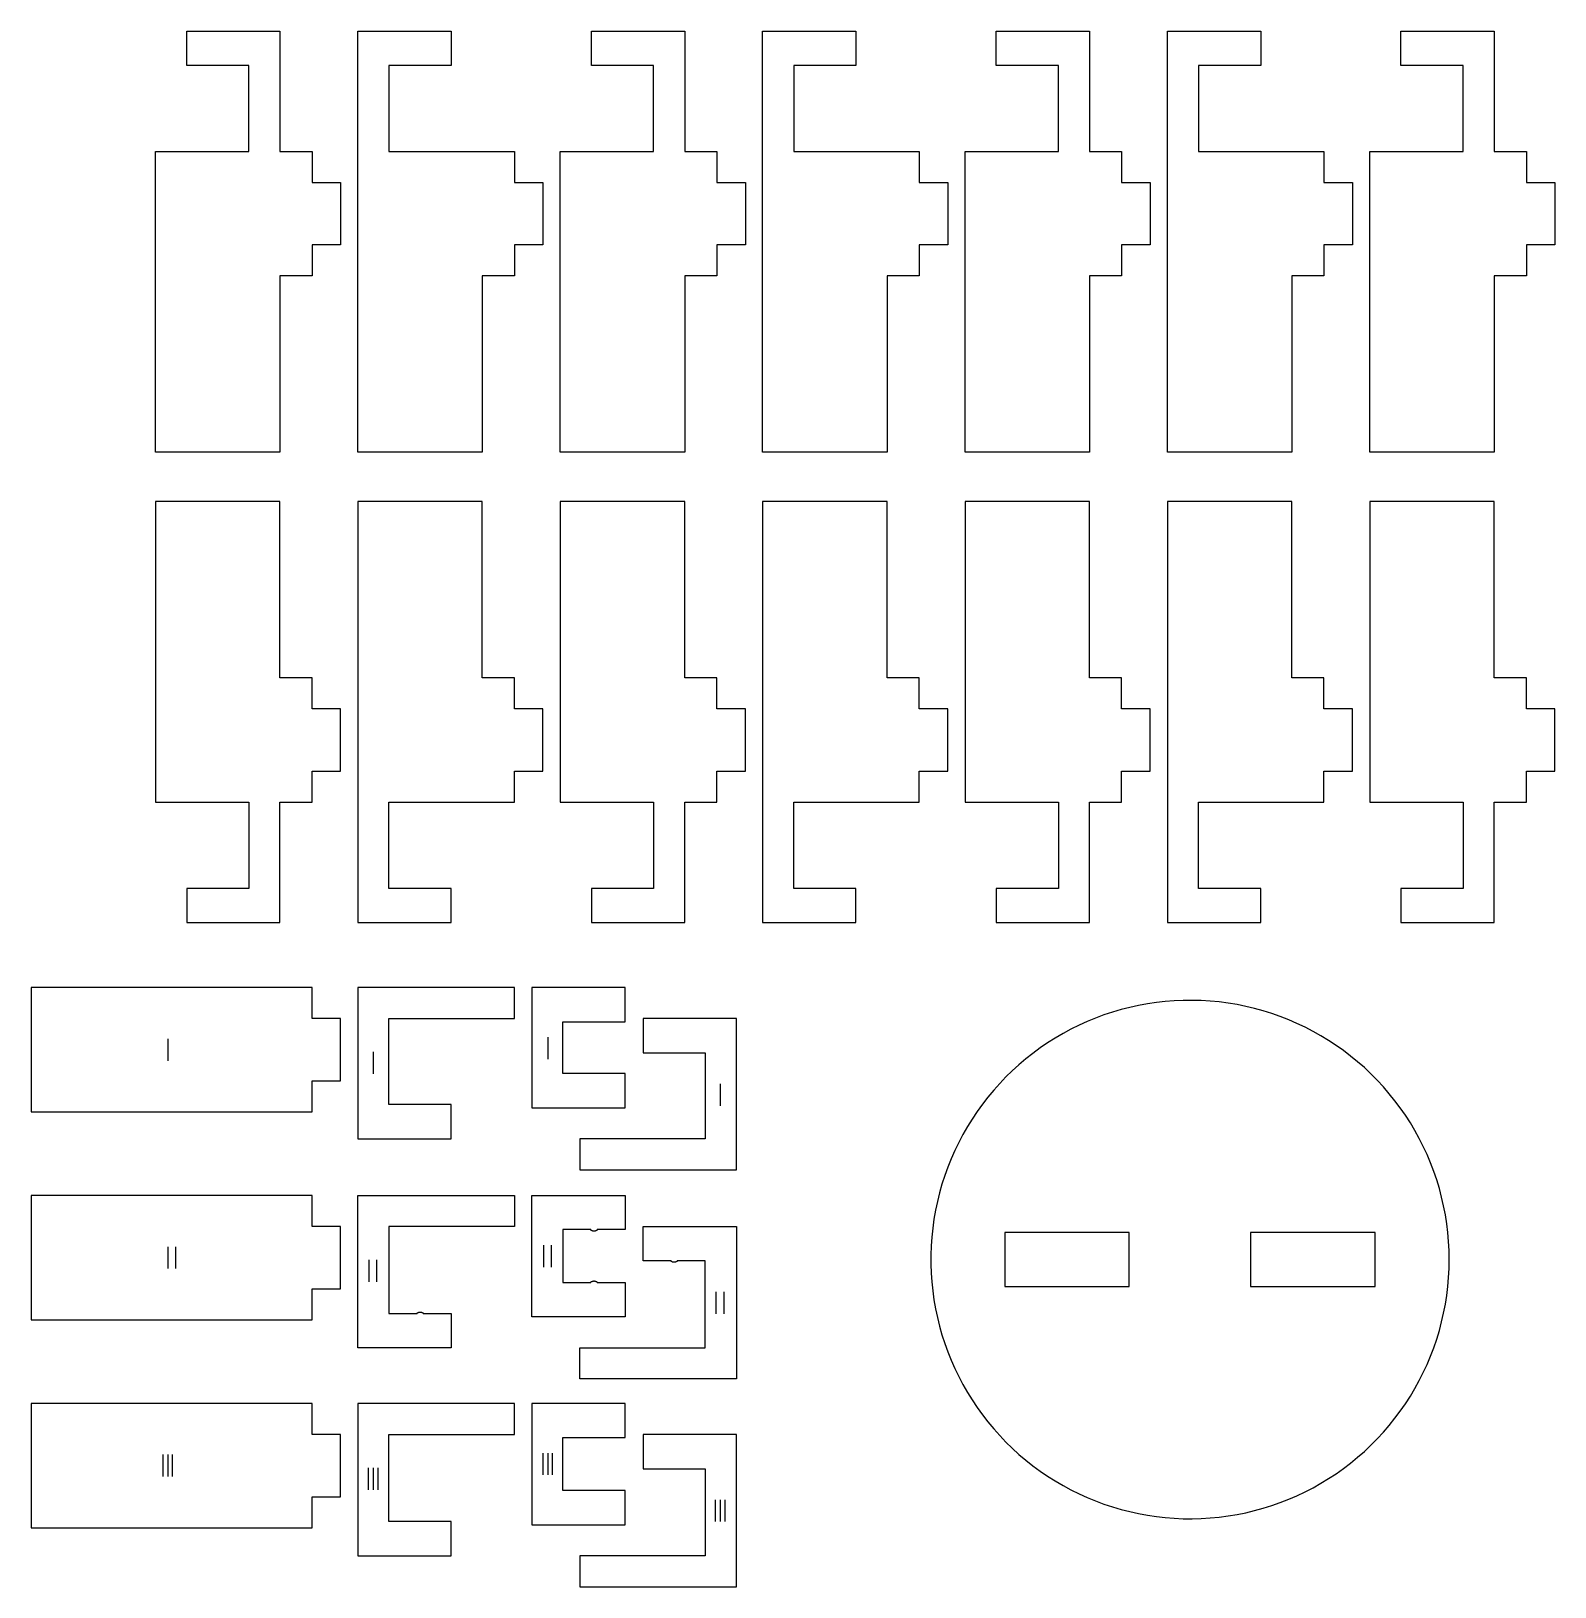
# Model space of a CAD drawing. Header units: metres. Extents: x 335.685 to 335.832, y 792.92 to 793.07.
import ezdxf

# ---------------------------------------------------------------- set-up
doc = ezdxf.new("R2010")
doc.units = ezdxf.units.M
doc.layers.add('Default', color=18, linetype='Continuous', true_color=0x000000)
doc.layers.add('Layer 01', color=12, linetype='Continuous', true_color=0xc80000)

msp = doc.modelspace()

# ---------------------------------------------------------------- linework, layer by layer
at = {"layer": 'Default'}
for points in [[(335.697, 793.02986), (335.697, 793.05886), (335.706, 793.05886), (335.706, 793.06716), (335.7, 793.06716), (335.7, 793.07046), (335.709, 793.07046), (335.709, 793.05886), (335.7121, 793.05886), (335.7121, 793.05586), (335.71485, 793.05586), (335.71485, 793.04986), (335.7121, 793.04986), (335.7121, 793.04686), (335.709, 793.04686), (335.709, 793.02986)], [(335.72851, 793.02986), (335.71651, 793.02986), (335.71651, 793.07046), (335.72551, 793.07046), (335.72551, 793.06716), (335.71951, 793.06716), (335.71951, 793.05886), (335.73161, 793.05886), (335.73161, 793.05586), (335.73436, 793.05586), (335.73436, 793.04986), (335.73161, 793.04986), (335.73161, 793.04686), (335.72851, 793.04686)], [(335.73603, 793.02986), (335.73603, 793.05886), (335.74503, 793.05886), (335.74503, 793.06716), (335.73903, 793.06716), (335.73903, 793.07046), (335.74803, 793.07046), (335.74803, 793.05886), (335.75113, 793.05886), (335.75113, 793.05586), (335.75388, 793.05586), (335.75388, 793.04986), (335.75113, 793.04986), (335.75113, 793.04686), (335.74803, 793.04686), (335.74803, 793.02986)], [(335.76754, 793.02986), (335.75554, 793.02986), (335.75554, 793.07046), (335.76454, 793.07046), (335.76454, 793.06716), (335.75854, 793.06716), (335.75854, 793.05886), (335.77064, 793.05886), (335.77064, 793.05586), (335.77339, 793.05586), (335.77339, 793.04986), (335.77064, 793.04986), (335.77064, 793.04686), (335.76754, 793.04686)], [(335.77506, 793.02986), (335.77506, 793.05886), (335.78406, 793.05886), (335.78406, 793.06716), (335.77806, 793.06716), (335.77806, 793.07046), (335.78706, 793.07046), (335.78706, 793.05886), (335.79016, 793.05886), (335.79016, 793.05586), (335.79291, 793.05586), (335.79291, 793.04986), (335.79016, 793.04986), (335.79016, 793.04686), (335.78706, 793.04686), (335.78706, 793.02986)], [(335.80657, 793.02986), (335.79457, 793.02986), (335.79457, 793.07046), (335.80357, 793.07046), (335.80357, 793.06716), (335.79757, 793.06716), (335.79757, 793.05886), (335.80967, 793.05886), (335.80967, 793.05586), (335.81242, 793.05586), (335.81242, 793.04986), (335.80967, 793.04986), (335.80967, 793.04686), (335.80657, 793.04686)], [(335.81409, 793.02986), (335.81409, 793.05886), (335.82309, 793.05886), (335.82309, 793.06716), (335.81709, 793.06716), (335.81709, 793.07046), (335.82609, 793.07046), (335.82609, 793.05886), (335.82919, 793.05886), (335.82919, 793.05586), (335.83194, 793.05586), (335.83194, 793.04986), (335.82919, 793.04986), (335.82919, 793.04686), (335.82609, 793.04686), (335.82609, 793.02986)], [(335.697, 793.02509), (335.697, 792.99609), (335.706, 792.99609), (335.706, 792.98779), (335.7, 792.98779), (335.7, 792.98449), (335.709, 792.98449), (335.709, 792.99609), (335.7121, 792.99609), (335.7121, 792.99909), (335.71485, 792.99909), (335.71485, 793.00509), (335.7121, 793.00509), (335.7121, 793.00809), (335.709, 793.00809), (335.709, 793.02509)], [(335.72851, 793.02509), (335.71651, 793.02509), (335.71651, 792.98449), (335.72551, 792.98449), (335.72551, 792.98779), (335.71951, 792.98779), (335.71951, 792.99609), (335.73161, 792.99609), (335.73161, 792.99909), (335.73436, 792.99909), (335.73436, 793.00509), (335.73161, 793.00509), (335.73161, 793.00809), (335.72851, 793.00809)], [(335.73603, 793.02509), (335.73603, 792.99609), (335.74503, 792.99609), (335.74503, 792.98779), (335.73903, 792.98779), (335.73903, 792.98449), (335.74803, 792.98449), (335.74803, 792.99609), (335.75113, 792.99609), (335.75113, 792.99909), (335.75388, 792.99909), (335.75388, 793.00509), (335.75113, 793.00509), (335.75113, 793.00809), (335.74803, 793.00809), (335.74803, 793.02509)], [(335.76754, 793.02509), (335.75554, 793.02509), (335.75554, 792.98449), (335.76454, 792.98449), (335.76454, 792.98779), (335.75854, 792.98779), (335.75854, 792.99609), (335.77064, 792.99609), (335.77064, 792.99909), (335.77339, 792.99909), (335.77339, 793.00509), (335.77064, 793.00509), (335.77064, 793.00809), (335.76754, 793.00809)], [(335.77506, 793.02509), (335.77506, 792.99609), (335.78406, 792.99609), (335.78406, 792.98779), (335.77806, 792.98779), (335.77806, 792.98449), (335.78706, 792.98449), (335.78706, 792.99609), (335.79016, 792.99609), (335.79016, 792.99909), (335.79291, 792.99909), (335.79291, 793.00509), (335.79016, 793.00509), (335.79016, 793.00809), (335.78706, 793.00809), (335.78706, 793.02509)], [(335.80657, 793.02509), (335.79457, 793.02509), (335.79457, 792.98449), (335.80357, 792.98449), (335.80357, 792.98779), (335.79757, 792.98779), (335.79757, 792.99609), (335.80967, 792.99609), (335.80967, 792.99909), (335.81242, 792.99909), (335.81242, 793.00509), (335.80967, 793.00509), (335.80967, 793.00809), (335.80657, 793.00809)], [(335.81409, 793.02509), (335.81409, 792.99609), (335.82309, 792.99609), (335.82309, 792.98779), (335.81709, 792.98779), (335.81709, 792.98449), (335.82609, 792.98449), (335.82609, 792.99609), (335.82919, 792.99609), (335.82919, 792.99909), (335.83194, 792.99909), (335.83194, 793.00509), (335.82919, 793.00509), (335.82919, 793.00809), (335.82609, 793.00809), (335.82609, 793.02509)], [(335.7121, 792.96623), (335.7121, 792.96923), (335.71485, 792.96923), (335.71485, 792.97523), (335.7121, 792.97523), (335.7121, 792.97823), (335.709, 792.97823), (335.685, 792.97823), (335.685, 792.96623)], [(335.71651, 792.97823), (335.71651, 792.96363), (335.72551, 792.96363), (335.72551, 792.96693), (335.71951, 792.96693), (335.71951, 792.97523), (335.73161, 792.97523), (335.73161, 792.97823)], [(335.73628, 792.97493), (335.74228, 792.97493), (335.74228, 792.97823), (335.73328, 792.97823), (335.73328, 792.96663), (335.74228, 792.96663), (335.74228, 792.96993), (335.73628, 792.96993)], [(335.82175, 792.95199), (335.82174, 792.95286), (335.82169, 792.95373), (335.82162, 792.95459), (335.82151, 792.95545), (335.82138, 792.95631), (335.82121, 792.95716), (335.82102, 792.95801), (335.8208, 792.95885), (335.82054, 792.95968), (335.82026, 792.9605), (335.81995, 792.96131), (335.81962, 792.96211), (335.81925, 792.9629), (335.81886, 792.96367), (335.81844, 792.96443), (335.818, 792.96518), (335.81753, 792.96591), (335.81703, 792.96662), (335.81651, 792.96731), (335.81597, 792.96799), (335.8154, 792.96865), (335.81481, 792.96928), (335.8142, 792.9699), (335.81357, 792.9705), (335.81292, 792.97107), (335.81224, 792.97162), (335.81155, 792.97214), (335.81085, 792.97264), (335.81012, 792.97312), (335.80938, 792.97357), (335.80862, 792.974), (335.80785, 792.9744), (335.80707, 792.97477), (335.80627, 792.97511), (335.80546, 792.97543), (335.80464, 792.97572), (335.80382, 792.97598), (335.80298, 792.97621), (335.80214, 792.97641), (335.80129, 792.97658), (335.80043, 792.97672), (335.79957, 792.97684), (335.7987, 792.97692), (335.79784, 792.97697), (335.79697, 792.97699), (335.7961, 792.97699), (335.79524, 792.97695), (335.79437, 792.97688), (335.79351, 792.97678), (335.79265, 792.97666), (335.7918, 792.9765), (335.79095, 792.97631), (335.79011, 792.9761), (335.78928, 792.97585), (335.78845, 792.97558), (335.78764, 792.97527), (335.78684, 792.97494), (335.78605, 792.97459), (335.78527, 792.9742), (335.78451, 792.97379), (335.78376, 792.97335), (335.78302, 792.97289), (335.78231, 792.9724), (335.78161, 792.97188), (335.78093, 792.97135), (335.78026, 792.97078), (335.77962, 792.9702), (335.779, 792.9696), (335.7784, 792.96897), (335.77782, 792.96832), (335.77727, 792.96765), (335.77673, 792.96697), (335.77623, 792.96626), (335.77574, 792.96554), (335.77529, 792.96481), (335.77485, 792.96405), (335.77445, 792.96329), (335.77407, 792.96251), (335.77372, 792.96171), (335.7734, 792.96091), (335.7731, 792.96009), (335.77283, 792.95926), (335.7726, 792.95843), (335.77239, 792.95759), (335.77221, 792.95674), (335.77206, 792.95588), (335.77194, 792.95502), (335.77185, 792.95416), (335.77179, 792.9533), (335.77176, 792.95243), (335.77176, 792.95156), (335.77179, 792.95069), (335.77185, 792.94983), (335.77194, 792.94896), (335.77206, 792.9481), (335.77221, 792.94725), (335.77239, 792.9464), (335.7726, 792.94556), (335.77283, 792.94472), (335.7731, 792.9439), (335.7734, 792.94308), (335.77372, 792.94228), (335.77407, 792.94148), (335.77445, 792.9407), (335.77485, 792.93994), (335.77529, 792.93918), (335.77574, 792.93845), (335.77623, 792.93772), (335.77673, 792.93702), (335.77727, 792.93633), (335.77782, 792.93567), (335.7784, 792.93502), (335.779, 792.93439), (335.77962, 792.93379), (335.78026, 792.9332), (335.78093, 792.93264), (335.78161, 792.93211), (335.78231, 792.93159), (335.78302, 792.9311), (335.78376, 792.93064), (335.78451, 792.9302), (335.78527, 792.92979), (335.78605, 792.9294), (335.78684, 792.92905), (335.78764, 792.92871), (335.78845, 792.92841), (335.78928, 792.92814), (335.79011, 792.92789), (335.79095, 792.92768), (335.7918, 792.92749), (335.79265, 792.92733), (335.79351, 792.92721), (335.79437, 792.92711), (335.79524, 792.92704), (335.7961, 792.927), (335.79697, 792.927), (335.79784, 792.92702), (335.7987, 792.92707), (335.79957, 792.92715), (335.80043, 792.92727), (335.80129, 792.92741), (335.80214, 792.92758), (335.80298, 792.92778), (335.80382, 792.92801), (335.80464, 792.92827), (335.80546, 792.92856), (335.80627, 792.92888), (335.80707, 792.92922), (335.80785, 792.92959), (335.80862, 792.92999), (335.80938, 792.93042), (335.81012, 792.93087), (335.81085, 792.93134), (335.81155, 792.93185), (335.81224, 792.93237), (335.81292, 792.93292), (335.81357, 792.93349), (335.8142, 792.93409), (335.81481, 792.9347), (335.8154, 792.93534), (335.81597, 792.936), (335.81651, 792.93668), (335.81703, 792.93737), (335.81753, 792.93808), (335.818, 792.93881), (335.81844, 792.93956), (335.81886, 792.94032), (335.81925, 792.94109), (335.81962, 792.94188), (335.81995, 792.94268), (335.82026, 792.94349), (335.82054, 792.94431), (335.8208, 792.94514), (335.82102, 792.94598), (335.82121, 792.94682), (335.82138, 792.94768), (335.82151, 792.94853), (335.82162, 792.9494), (335.82169, 792.95026), (335.82174, 792.95113)], [(335.75301, 792.96063), (335.75301, 792.97523), (335.74401, 792.97523), (335.74401, 792.97193), (335.75001, 792.97193), (335.75001, 792.96363), (335.73791, 792.96363), (335.73791, 792.96063)], [(335.7121, 792.94618), (335.7121, 792.94918), (335.71485, 792.94918), (335.71485, 792.95518), (335.7121, 792.95518), (335.7121, 792.95818), (335.709, 792.95818), (335.685, 792.95818), (335.685, 792.94618)], [(335.7789, 792.94939), (335.7909, 792.94939), (335.7909, 792.95459), (335.7789, 792.95459)], [(335.8026, 792.94939), (335.8146, 792.94939), (335.8146, 792.95459), (335.8026, 792.95459)], [(335.7121, 792.92612), (335.7121, 792.92912), (335.71485, 792.92912), (335.71485, 792.93512), (335.7121, 792.93512), (335.7121, 792.93812), (335.709, 792.93812), (335.685, 792.93812), (335.685, 792.92612)], [(335.71651, 792.93812), (335.71651, 792.92342), (335.72551, 792.92342), (335.72551, 792.92672), (335.71951, 792.92672), (335.71951, 792.93512), (335.73161, 792.93512), (335.73161, 792.93812)], [(335.73628, 792.93482), (335.74228, 792.93482), (335.74228, 792.93812), (335.73328, 792.93812), (335.73328, 792.92642), (335.74228, 792.92642), (335.74228, 792.92972), (335.73628, 792.92972)], [(335.75301, 792.92042), (335.75301, 792.93512), (335.74401, 792.93512), (335.74401, 792.93182), (335.75001, 792.93182), (335.75001, 792.92342), (335.73791, 792.92342), (335.73791, 792.92042)]]:
    msp.add_lwpolyline(points, close=True, dxfattribs=at)
for points in [[(335.72281, 792.94678), (335.72551, 792.94678), (335.72551, 792.94348), (335.71651, 792.94348), (335.71651, 792.95818), (335.73161, 792.95818), (335.73161, 792.95518), (335.71951, 792.95518), (335.71951, 792.94678), (335.72221, 792.94678)], [(335.73958, 792.94978), (335.74228, 792.94978), (335.74228, 792.94648), (335.73328, 792.94648), (335.73328, 792.95818), (335.74228, 792.95818), (335.74228, 792.95488), (335.73958, 792.95488)], [(335.74671, 792.95188), (335.74401, 792.95188), (335.74401, 792.95518), (335.75301, 792.95518), (335.75301, 792.94048), (335.73791, 792.94048), (335.73791, 792.94348), (335.75001, 792.94348), (335.75001, 792.95188), (335.74731, 792.95188)], [(335.73898, 792.95488), (335.73628, 792.95488), (335.73628, 792.94978), (335.73898, 792.94978)], [(335.73958, 792.95488), (335.73958, 792.95488), (335.73958, 792.95487), (335.73958, 792.95487), (335.73958, 792.95487), (335.73958, 792.95487), (335.73958, 792.95487), (335.73958, 792.95487), (335.73958, 792.95486), (335.73958, 792.95486), (335.73958, 792.95486), (335.73958, 792.95486), (335.73958, 792.95486), (335.73958, 792.95485), (335.73958, 792.95485), (335.73958, 792.95485), (335.73957, 792.95485), (335.73957, 792.95485), (335.73957, 792.95485), (335.73957, 792.95484), (335.73957, 792.95484), (335.73957, 792.95484), (335.73957, 792.95484), (335.73957, 792.95484), (335.73957, 792.95484), (335.73957, 792.95483), (335.73957, 792.95483), (335.73956, 792.95483), (335.73956, 792.95483), (335.73956, 792.95483), (335.73956, 792.95483), (335.73956, 792.95482), (335.73956, 792.95482), (335.73956, 792.95482), (335.73955, 792.95481), (335.73955, 792.95481), (335.73955, 792.95481), (335.73954, 792.9548), (335.73954, 792.9548), (335.73953, 792.9548), (335.73953, 792.95479), (335.73953, 792.95479), (335.73952, 792.95479), (335.73952, 792.95479), (335.73951, 792.95478), (335.73951, 792.95478), (335.7395, 792.95478), (335.7395, 792.95477), (335.73949, 792.95477), (335.73949, 792.95477), (335.73948, 792.95477), (335.73947, 792.95476), (335.73947, 792.95476), (335.73946, 792.95476), (335.73946, 792.95476), (335.73944, 792.95475), (335.73943, 792.95475), (335.73942, 792.95474), (335.7394, 792.95474), (335.73939, 792.95474), (335.73938, 792.95473), (335.73936, 792.95473), (335.73935, 792.95473), (335.73933, 792.95473), (335.73932, 792.95473), (335.73931, 792.95473), (335.73929, 792.95473), (335.73928, 792.95473), (335.73927, 792.95473), (335.73925, 792.95473), (335.73924, 792.95473), (335.73923, 792.95473), (335.73921, 792.95473), (335.7392, 792.95473), (335.73918, 792.95473), (335.73917, 792.95474), (335.73916, 792.95474), (335.73914, 792.95474), (335.73913, 792.95475), (335.73912, 792.95475), (335.7391, 792.95476), (335.7391, 792.95476), (335.73909, 792.95476), (335.73908, 792.95476), (335.73908, 792.95477), (335.73907, 792.95477), (335.73907, 792.95477), (335.73906, 792.95477), (335.73906, 792.95478), (335.73905, 792.95478), (335.73905, 792.95478), (335.73904, 792.95479), (335.73904, 792.95479), (335.73903, 792.95479), (335.73903, 792.95479), (335.73902, 792.9548), (335.73902, 792.9548), (335.73902, 792.9548), (335.73901, 792.95481), (335.73901, 792.95481), (335.73901, 792.95481), (335.739, 792.95482), (335.739, 792.95482), (335.739, 792.95482), (335.739, 792.95483), (335.739, 792.95483), (335.739, 792.95483), (335.73899, 792.95483), (335.73899, 792.95483), (335.73899, 792.95483), (335.73899, 792.95484), (335.73899, 792.95484), (335.73899, 792.95484), (335.73899, 792.95484), (335.73899, 792.95484), (335.73899, 792.95484), (335.73899, 792.95485), (335.73899, 792.95485), (335.73898, 792.95485), (335.73898, 792.95485), (335.73898, 792.95485), (335.73898, 792.95485), (335.73898, 792.95486), (335.73898, 792.95486), (335.73898, 792.95486), (335.73898, 792.95486), (335.73898, 792.95486), (335.73898, 792.95487), (335.73898, 792.95487), (335.73898, 792.95487), (335.73898, 792.95487), (335.73898, 792.95487), (335.73898, 792.95487), (335.73898, 792.95488), (335.73898, 792.95488)], [(335.74731, 792.95188), (335.74731, 792.95188), (335.74731, 792.95187), (335.74731, 792.95187), (335.74731, 792.95187), (335.74731, 792.95187), (335.74731, 792.95187), (335.74731, 792.95187), (335.74731, 792.95186), (335.74731, 792.95186), (335.74731, 792.95186), (335.74731, 792.95186), (335.7473, 792.95186), (335.7473, 792.95185), (335.7473, 792.95185), (335.7473, 792.95185), (335.7473, 792.95185), (335.7473, 792.95185), (335.7473, 792.95185), (335.7473, 792.95184), (335.7473, 792.95184), (335.7473, 792.95184), (335.7473, 792.95184), (335.7473, 792.95184), (335.7473, 792.95184), (335.74729, 792.95183), (335.74729, 792.95183), (335.74729, 792.95183), (335.74729, 792.95183), (335.74729, 792.95183), (335.74729, 792.95183), (335.74729, 792.95182), (335.74729, 792.95182), (335.74728, 792.95182), (335.74728, 792.95181), (335.74728, 792.95181), (335.74727, 792.95181), (335.74727, 792.9518), (335.74727, 792.9518), (335.74726, 792.9518), (335.74726, 792.95179), (335.74725, 792.95179), (335.74725, 792.95179), (335.74725, 792.95179), (335.74724, 792.95178), (335.74724, 792.95178), (335.74723, 792.95178), (335.74722, 792.95177), (335.74722, 792.95177), (335.74721, 792.95177), (335.74721, 792.95177), (335.7472, 792.95176), (335.7472, 792.95176), (335.74719, 792.95176), (335.74718, 792.95176), (335.74717, 792.95175), (335.74716, 792.95175), (335.74715, 792.95174), (335.74713, 792.95174), (335.74712, 792.95174), (335.7471, 792.95173), (335.74709, 792.95173), (335.74708, 792.95173), (335.74706, 792.95173), (335.74705, 792.95173), (335.74703, 792.95173), (335.74702, 792.95173), (335.74701, 792.95173), (335.74699, 792.95173), (335.74698, 792.95173), (335.74697, 792.95173), (335.74695, 792.95173), (335.74694, 792.95173), (335.74692, 792.95173), (335.74691, 792.95173), (335.7469, 792.95174), (335.74688, 792.95174), (335.74687, 792.95174), (335.74686, 792.95175), (335.74684, 792.95175), (335.74683, 792.95176), (335.74682, 792.95176), (335.74682, 792.95176), (335.74681, 792.95176), (335.74681, 792.95177), (335.7468, 792.95177), (335.7468, 792.95177), (335.74679, 792.95177), (335.74678, 792.95178), (335.74678, 792.95178), (335.74677, 792.95178), (335.74677, 792.95179), (335.74677, 792.95179), (335.74676, 792.95179), (335.74676, 792.95179), (335.74675, 792.9518), (335.74675, 792.9518), (335.74674, 792.9518), (335.74674, 792.95181), (335.74674, 792.95181), (335.74673, 792.95181), (335.74673, 792.95182), (335.74673, 792.95182), (335.74673, 792.95182), (335.74673, 792.95183), (335.74672, 792.95183), (335.74672, 792.95183), (335.74672, 792.95183), (335.74672, 792.95183), (335.74672, 792.95183), (335.74672, 792.95184), (335.74672, 792.95184), (335.74672, 792.95184), (335.74672, 792.95184), (335.74672, 792.95184), (335.74671, 792.95184), (335.74671, 792.95185), (335.74671, 792.95185), (335.74671, 792.95185), (335.74671, 792.95185), (335.74671, 792.95185), (335.74671, 792.95185), (335.74671, 792.95186), (335.74671, 792.95186), (335.74671, 792.95186), (335.74671, 792.95186), (335.74671, 792.95186), (335.74671, 792.95187), (335.74671, 792.95187), (335.74671, 792.95187), (335.74671, 792.95187), (335.74671, 792.95187), (335.74671, 792.95187), (335.74671, 792.95188), (335.74671, 792.95188)], [(335.73898, 792.94978), (335.73898, 792.94978), (335.73898, 792.94978), (335.73898, 792.94978), (335.73898, 792.94978), (335.73898, 792.94979), (335.73898, 792.94979), (335.73898, 792.94979), (335.73898, 792.94979), (335.73898, 792.94979), (335.73898, 792.94979), (335.73898, 792.9498), (335.73898, 792.9498), (335.73898, 792.9498), (335.73898, 792.9498), (335.73898, 792.9498), (335.73898, 792.9498), (335.73899, 792.94981), (335.73899, 792.94981), (335.73899, 792.94981), (335.73899, 792.94981), (335.73899, 792.94981), (335.73899, 792.94981), (335.73899, 792.94982), (335.73899, 792.94982), (335.73899, 792.94982), (335.73899, 792.94982), (335.73899, 792.94982), (335.739, 792.94983), (335.739, 792.94983), (335.739, 792.94983), (335.739, 792.94983), (335.739, 792.94983), (335.739, 792.94984), (335.73901, 792.94984), (335.73901, 792.94984), (335.73901, 792.94985), (335.73902, 792.94985), (335.73902, 792.94985), (335.73902, 792.94986), (335.73903, 792.94986), (335.73903, 792.94986), (335.73904, 792.94987), (335.73904, 792.94987), (335.73905, 792.94987), (335.73905, 792.94987), (335.73906, 792.94988), (335.73906, 792.94988), (335.73907, 792.94988), (335.73907, 792.94989), (335.73908, 792.94989), (335.73908, 792.94989), (335.73909, 792.94989), (335.7391, 792.9499), (335.7391, 792.9499), (335.73912, 792.9499), (335.73913, 792.94991), (335.73914, 792.94991), (335.73916, 792.94991), (335.73917, 792.94992), (335.73918, 792.94992), (335.7392, 792.94992), (335.73921, 792.94992), (335.73923, 792.94992), (335.73924, 792.94993), (335.73925, 792.94993), (335.73927, 792.94993), (335.73928, 792.94993), (335.73929, 792.94993), (335.73931, 792.94993), (335.73932, 792.94993), (335.73933, 792.94992), (335.73935, 792.94992), (335.73936, 792.94992), (335.73938, 792.94992), (335.73939, 792.94992), (335.7394, 792.94991), (335.73942, 792.94991), (335.73943, 792.94991), (335.73944, 792.9499), (335.73946, 792.9499), (335.73946, 792.9499), (335.73947, 792.94989), (335.73947, 792.94989), (335.73948, 792.94989), (335.73949, 792.94989), (335.73949, 792.94988), (335.7395, 792.94988), (335.7395, 792.94988), (335.73951, 792.94987), (335.73951, 792.94987), (335.73952, 792.94987), (335.73952, 792.94987), (335.73953, 792.94986), (335.73953, 792.94986), (335.73953, 792.94986), (335.73954, 792.94985), (335.73954, 792.94985), (335.73955, 792.94985), (335.73955, 792.94984), (335.73955, 792.94984), (335.73956, 792.94984), (335.73956, 792.94983), (335.73956, 792.94983), (335.73956, 792.94983), (335.73956, 792.94983), (335.73956, 792.94983), (335.73956, 792.94982), (335.73957, 792.94982), (335.73957, 792.94982), (335.73957, 792.94982), (335.73957, 792.94982), (335.73957, 792.94981), (335.73957, 792.94981), (335.73957, 792.94981), (335.73957, 792.94981), (335.73957, 792.94981), (335.73957, 792.94981), (335.73957, 792.9498), (335.73958, 792.9498), (335.73958, 792.9498), (335.73958, 792.9498), (335.73958, 792.9498), (335.73958, 792.9498), (335.73958, 792.94979), (335.73958, 792.94979), (335.73958, 792.94979), (335.73958, 792.94979), (335.73958, 792.94979), (335.73958, 792.94979), (335.73958, 792.94978), (335.73958, 792.94978), (335.73958, 792.94978), (335.73958, 792.94978), (335.73958, 792.94978)], [(335.72221, 792.94678), (335.72221, 792.94678), (335.72221, 792.94678), (335.72221, 792.94678), (335.72222, 792.94678), (335.72222, 792.94679), (335.72222, 792.94679), (335.72222, 792.94679), (335.72222, 792.94679), (335.72222, 792.94679), (335.72222, 792.94679), (335.72222, 792.9468), (335.72222, 792.9468), (335.72222, 792.9468), (335.72222, 792.9468), (335.72222, 792.9468), (335.72222, 792.9468), (335.72222, 792.94681), (335.72222, 792.94681), (335.72222, 792.94681), (335.72222, 792.94681), (335.72222, 792.94681), (335.72222, 792.94681), (335.72223, 792.94682), (335.72223, 792.94682), (335.72223, 792.94682), (335.72223, 792.94682), (335.72223, 792.94682), (335.72223, 792.94683), (335.72223, 792.94683), (335.72223, 792.94683), (335.72223, 792.94683), (335.72224, 792.94683), (335.72224, 792.94684), (335.72224, 792.94684), (335.72224, 792.94684), (335.72225, 792.94685), (335.72225, 792.94685), (335.72226, 792.94685), (335.72226, 792.94686), (335.72226, 792.94686), (335.72227, 792.94686), (335.72227, 792.94687), (335.72228, 792.94687), (335.72228, 792.94687), (335.72229, 792.94687), (335.72229, 792.94688), (335.7223, 792.94688), (335.7223, 792.94688), (335.72231, 792.94689), (335.72231, 792.94689), (335.72232, 792.94689), (335.72233, 792.94689), (335.72233, 792.9469), (335.72234, 792.9469), (335.72235, 792.9469), (335.72236, 792.94691), (335.72238, 792.94691), (335.72239, 792.94691), (335.7224, 792.94692), (335.72242, 792.94692), (335.72243, 792.94692), (335.72245, 792.94692), (335.72246, 792.94692), (335.72247, 792.94693), (335.72249, 792.94693), (335.7225, 792.94693), (335.72251, 792.94693), (335.72253, 792.94693), (335.72254, 792.94693), (335.72256, 792.94693), (335.72257, 792.94692), (335.72258, 792.94692), (335.7226, 792.94692), (335.72261, 792.94692), (335.72263, 792.94692), (335.72264, 792.94691), (335.72265, 792.94691), (335.72267, 792.94691), (335.72268, 792.9469), (335.72269, 792.9469), (335.7227, 792.9469), (335.7227, 792.94689), (335.72271, 792.94689), (335.72272, 792.94689), (335.72272, 792.94689), (335.72273, 792.94688), (335.72273, 792.94688), (335.72274, 792.94688), (335.72274, 792.94687), (335.72275, 792.94687), (335.72275, 792.94687), (335.72276, 792.94687), (335.72276, 792.94686), (335.72277, 792.94686), (335.72277, 792.94686), (335.72277, 792.94685), (335.72278, 792.94685), (335.72278, 792.94685), (335.72278, 792.94684), (335.72279, 792.94684), (335.72279, 792.94684), (335.72279, 792.94683), (335.7228, 792.94683), (335.7228, 792.94683), (335.7228, 792.94683), (335.7228, 792.94683), (335.7228, 792.94682), (335.7228, 792.94682), (335.7228, 792.94682), (335.7228, 792.94682), (335.7228, 792.94682), (335.72281, 792.94681), (335.72281, 792.94681), (335.72281, 792.94681), (335.72281, 792.94681), (335.72281, 792.94681), (335.72281, 792.94681), (335.72281, 792.9468), (335.72281, 792.9468), (335.72281, 792.9468), (335.72281, 792.9468), (335.72281, 792.9468), (335.72281, 792.9468), (335.72281, 792.94679), (335.72281, 792.94679), (335.72281, 792.94679), (335.72281, 792.94679), (335.72281, 792.94679), (335.72281, 792.94679), (335.72281, 792.94678), (335.72281, 792.94678), (335.72281, 792.94678), (335.72281, 792.94678), (335.72281, 792.94678)]]:
    msp.add_lwpolyline(points, dxfattribs=at)
at = {"layer": 'Layer 01'}
for points in [[(335.69818, 792.97329), (335.69818, 792.97117)], [(335.73482, 792.97344), (335.73482, 792.97132)], [(335.71799, 792.97201), (335.71799, 792.9699)], [(335.75146, 792.96894), (335.75146, 792.96682)], [(335.69818, 792.95323), (335.69818, 792.95112)], [(335.69893, 792.95323), (335.69893, 792.95112)], [(335.7344, 792.95338), (335.7344, 792.95127)], [(335.73515, 792.95338), (335.73515, 792.95127)], [(335.71756, 792.95196), (335.71756, 792.94985)], [(335.71831, 792.95196), (335.71831, 792.94985)], [(335.75104, 792.94888), (335.75104, 792.94677)], [(335.75179, 792.94888), (335.75179, 792.94677)], [(335.69769, 792.93318), (335.69769, 792.93107)], [(335.69818, 792.93318), (335.69818, 792.93107)], [(335.69861, 792.93318), (335.69861, 792.93107)], [(335.73433, 792.93333), (335.73433, 792.93122)], [(335.73482, 792.93333), (335.73482, 792.93122)], [(335.73526, 792.93333), (335.73526, 792.93122)], [(335.71749, 792.93191), (335.71749, 792.92979)], [(335.71799, 792.93191), (335.71799, 792.92979)], [(335.71842, 792.93191), (335.71842, 792.92979)], [(335.75097, 792.92883), (335.75097, 792.92672)], [(335.75146, 792.92883), (335.75146, 792.92672)], [(335.75189, 792.92883), (335.75189, 792.92672)]]:
    msp.add_lwpolyline(points, dxfattribs=at)

doc.saveas('drawing.dxf')
